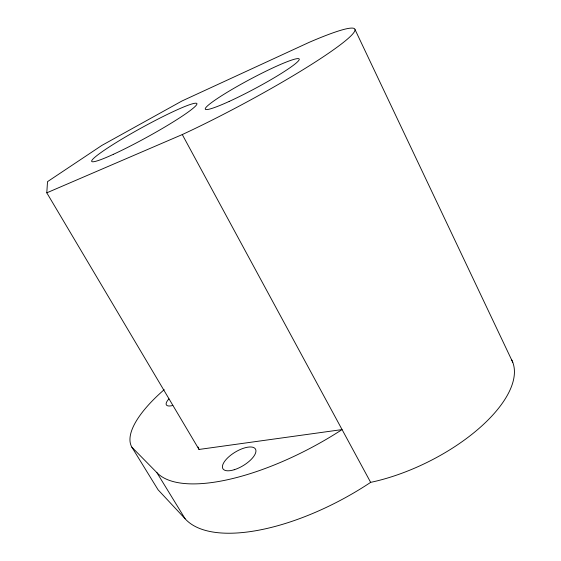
<?xml version="1.0" encoding="UTF-8"?>
<svg xmlns="http://www.w3.org/2000/svg" width="561" height="561" viewBox="0 0 561 561"><rect width="100%" height="100%" fill="white"/><g stroke="black" fill="none" stroke-linecap="round" stroke-linejoin="round"><path stroke-width="0.84" d="M46.801 192.83L47.51 181.659L101.871 145.411L181.995 100.98L309.167 42.348A133.742 13.12 -28.2 0 1 336.397 47.706A133.742 13.12 -28.2 0 1 182.283 134.563L46.801 192.83L199.029 449.452L342.07 429.586A155.32 58.786 -29 0 1 156.87 472.614L131.87 447.194A109.339 38.162 -30.2 0 1 164.191 389.671M511.723 359.924A120.86 54.2 -26.3 0 1 370.653 482.362A152.936 65.791 -29.1 0 1 185.13 518.778L158.076 489.788L131.87 447.194M156.87 472.614L185.13 518.778M182.283 134.563L370.653 482.362M355.05 29.621L512.761 362.273M198.082 447.012L199.029 449.452M172.83 405.463A15.336 5.063 -31 0 1 168.91 398.92M229.19 101.422A53.197 5.238 -28.1 0 0 299.265 59.207A53.197 5.238 -28.1 0 0 228.411 91.555A53.197 5.238 -28.1 0 0 229.19 101.422M113.336 154.331A60.034 5.421 -28.8 0 0 196.638 104.697A60.034 5.421 -28.8 0 0 122.733 138.588A60.034 5.421 -28.8 0 0 113.336 154.331M234.232 469.732A19.025 7.847 -31.2 0 0 255.528 449.179A19.025 7.847 -31.2 0 0 227.766 457.769A19.025 7.847 -31.2 0 0 234.232 469.732"/></g></svg>
